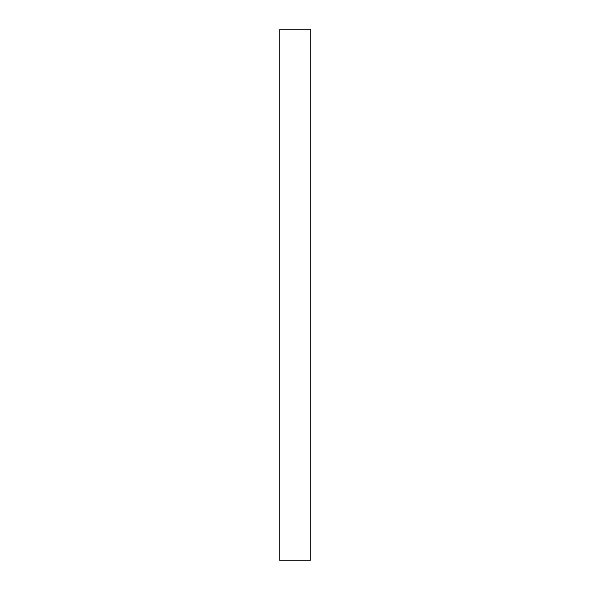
<?xml version="1.0" encoding="UTF-8"?>
<svg xmlns="http://www.w3.org/2000/svg" width="590" height="590" viewBox="0 0 590 590"><rect width="100%" height="100%" fill="white"/><g stroke="black" fill="none" stroke-linecap="round" stroke-linejoin="round"><path stroke-width="0.89" d="M310.488 29.5L279.512 29.5L279.512 560.5L310.488 560.5L310.488 29.5"/></g></svg>
